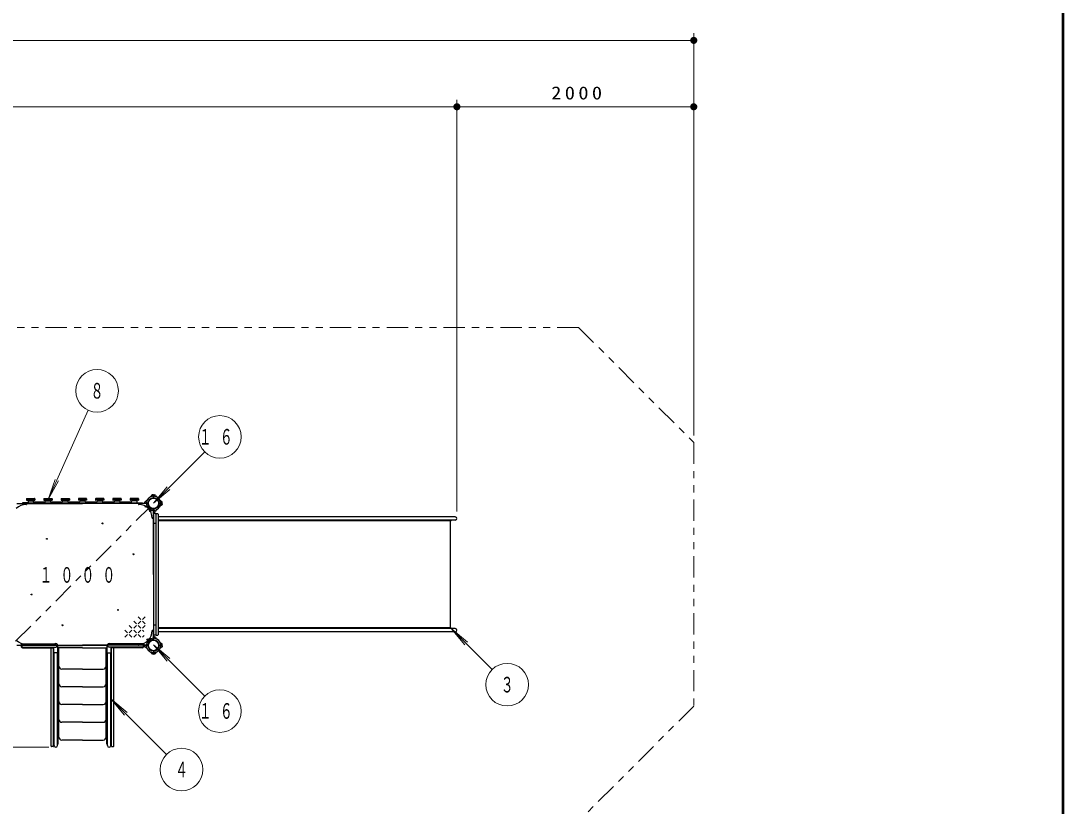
# Model space of a CAD drawing. Units: millimetres on the paper, scale 1:60. Extents: x -385 to 0, y -594 to 267.
# Drawn here: x -146.7 to 0, y 92.2 to 202.7 of the extents above; entities that cross this region are included whole.
import ezdxf
from ezdxf.enums import TextEntityAlignment as Align

# ---------------------------------------------------------------- set-up
doc = ezdxf.new("R2010")
doc.units = ezdxf.units.MM
doc.linetypes.add('USER1', pattern=[4.5, 2.5, -2])
doc.linetypes.add('USER3', pattern=[8, 3, -1, 1, -1, 1, -1])
doc.layers.add('LY_1', color=7, linetype='Continuous', lineweight=25)
doc.styles.add('ＭＳ ゴシック', font='')
doc.styles.get('ＭＳ ゴシック').set_extended_font_data('MS Gothic')

# ---------------------------------------------------------------- blocks, each defined once
blk = doc.blocks.new('filled_dot')
at = {"color": 0, "linetype": 'Continuous', "lineweight": -2, "const_width": 1.25}
blk.add_lwpolyline([(-0.625, 0, 1), (0.625, 0, 1)], format="xyb", close=True, dxfattribs=at)

msp = doc.modelspace()

# ---------------------------------------------------------------- linework, layer by layer
at = {"layer": 'LY_1', "lineweight": 50}
msp.add_line((0, 0), (0, 267), dxfattribs=at)
at = {"layer": 'LY_1', "lineweight": 13}
for p, q in [((-320.041, 199.954), (-51.989, 199.954)), ((-51.989, 176.569), (-51.989, 200.954)), ((-85.322, 133.679), (-85.322, 191.612)), ((-51.989, 144.361), (-51.989, 191.612)), ((-286.708, 190.612), (-85.322, 190.612)), ((-85.322, 190.612), (-51.989, 190.612)), ((-137.199, 147.914), (-142.852, 135.345)), ((-120.797, 142.037), (-128.015, 134.819)), ((-142.852, 135.345), (-141.865, 138.178)), ((-142.852, 135.345), (-141.388, 137.963)), ((-128.015, 134.819), (-126.086, 137.117)), ((-128.015, 134.819), (-125.716, 136.748)), ((-130.183, 118.863), (-129.808, 118.488)), ((-129.183, 118.863), (-129.558, 118.488)), ((-131.433, 117.613), (-131.058, 117.238)), ((-130.808, 118.238), (-130.433, 117.863)), ((-130.433, 117.613), (-130.808, 117.238)), ((-129.808, 118.238), (-130.183, 117.863)), ((-130.183, 117.613), (-129.808, 117.238)), ((-129.558, 118.238), (-129.183, 117.863)), ((-129.183, 117.613), (-129.558, 117.238)), ((-132.058, 116.988), (-131.683, 116.613)), ((-131.683, 116.363), (-132.058, 115.988)), ((-131.058, 116.988), (-131.433, 116.613)), ((-131.433, 116.363), (-131.058, 115.988)), ((-130.808, 116.988), (-130.433, 116.613)), ((-130.433, 116.363), (-130.808, 115.988)), ((-129.808, 116.988), (-130.183, 116.613)), ((-130.183, 116.363), (-129.808, 115.988)), ((-129.558, 116.988), (-129.358, 116.788)), ((-129.335, 116.21), (-129.558, 115.988)), ((-86.132, 117.186), (-84.204, 114.888)), ((-86.132, 117.186), (-83.834, 115.257)), ((-80.366, 111.42), (-86.132, 117.186)), ((-128.015, 114.919), (-126.086, 112.621)), ((-128.015, 114.919), (-125.716, 112.991)), ((-120.797, 107.702), (-128.015, 114.919)), ((-134.038, 107.296), (-132.11, 104.997)), ((-134.038, 107.296), (-131.74, 105.367)), ((-126.206, 99.463), (-134.038, 107.296)), ((-142.765, 100.505), (-331.041, 100.505))]:
    msp.add_line(p, q, dxfattribs=at)
at = {"layer": 'LY_1', "linetype": 'USER3', "lineweight": 13}
for p, q in [((-68.197, 159.569), (-158.444, 159.569)), ((-68.197, 159.569), (-51.989, 143.361)), ((-51.989, 143.361), (-51.989, 106.277)), ((-147.425, 115.408), (-128.604, 134.23)), ((-51.989, 106.277), (-68.197, 90.069))]:
    msp.add_line(p, q, dxfattribs=at)
at = {"layer": 'LY_1'}
for p, q in [((-145.898, 135.461), (-145.898, 135.261)), ((-145.873, 135.486), (-144.756, 135.486)), ((-145.873, 135.236), (-144.756, 135.236)), ((-145.863, 135.451), (-145.863, 135.271)), ((-145.863, 135.451), (-144.766, 135.451)), ((-145.863, 135.271), (-144.766, 135.271)), ((-145.648, 135.236), (-145.648, 134.819)), ((-145.648, 135.182), (-144.981, 135.182)), ((-144.981, 135.236), (-144.981, 135.126)), ((-144.766, 135.451), (-144.766, 135.271)), ((-144.731, 135.461), (-144.731, 135.261)), ((-143.465, 135.461), (-143.465, 135.261)), ((-143.44, 135.486), (-142.323, 135.486)), ((-143.44, 135.236), (-142.323, 135.236)), ((-143.43, 135.451), (-143.43, 135.271)), ((-143.43, 135.451), (-142.333, 135.451)), ((-143.43, 135.271), (-142.333, 135.271)), ((-143.215, 135.236), (-143.215, 135.126)), ((-143.215, 135.182), (-142.548, 135.182)), ((-142.548, 135.236), (-142.548, 135.126)), ((-142.333, 135.451), (-142.333, 135.271)), ((-142.298, 135.461), (-142.298, 135.261)), ((-141.031, 135.461), (-141.031, 135.261)), ((-141.006, 135.486), (-139.89, 135.486)), ((-141.006, 135.236), (-139.89, 135.236)), ((-140.996, 135.451), (-140.996, 135.271)), ((-140.996, 135.451), (-139.9, 135.451)), ((-140.996, 135.271), (-139.9, 135.271)), ((-140.781, 135.236), (-140.781, 135.126)), ((-140.781, 135.182), (-140.115, 135.182)), ((-140.115, 135.236), (-140.115, 135.126)), ((-139.9, 135.451), (-139.9, 135.271)), ((-139.865, 135.461), (-139.865, 135.261)), ((-138.598, 135.461), (-138.598, 135.261)), ((-137.456, 135.486), (-138.573, 135.486)), ((-137.456, 135.236), (-138.573, 135.236)), ((-138.563, 135.451), (-138.563, 135.271)), ((-137.466, 135.451), (-138.563, 135.451)), ((-137.466, 135.271), (-138.563, 135.271)), ((-138.348, 135.236), (-138.348, 135.126)), ((-138.348, 135.182), (-137.681, 135.182)), ((-137.681, 135.236), (-137.681, 135.126)), ((-137.466, 135.451), (-137.466, 135.271)), ((-137.431, 135.461), (-137.431, 135.261)), ((-136.165, 135.461), (-136.165, 135.261)), ((-135.023, 135.486), (-136.14, 135.486)), ((-135.023, 135.236), (-136.14, 135.236)), ((-136.13, 135.451), (-136.13, 135.271)), ((-135.033, 135.451), (-136.13, 135.451)), ((-135.033, 135.271), (-136.13, 135.271)), ((-135.915, 135.236), (-135.915, 135.126)), ((-135.915, 135.182), (-135.248, 135.182)), ((-135.248, 135.236), (-135.248, 135.126)), ((-135.033, 135.451), (-135.033, 135.271)), ((-134.998, 135.461), (-134.998, 135.261)), ((-133.731, 135.461), (-133.731, 135.261)), ((-132.59, 135.486), (-133.706, 135.486)), ((-132.59, 135.236), (-133.706, 135.236)), ((-133.696, 135.451), (-133.696, 135.271)), ((-132.6, 135.451), (-133.696, 135.451)), ((-132.6, 135.271), (-133.696, 135.271)), ((-133.481, 135.236), (-133.481, 135.126)), ((-133.481, 135.182), (-132.815, 135.182)), ((-132.815, 135.236), (-132.815, 135.126)), ((-132.6, 135.451), (-132.6, 135.271)), ((-132.565, 135.461), (-132.565, 135.261)), ((-131.298, 135.461), (-131.298, 135.261)), ((-130.156, 135.486), (-131.273, 135.486)), ((-130.156, 135.236), (-131.273, 135.236)), ((-131.263, 135.451), (-131.263, 135.271)), ((-130.166, 135.451), (-131.263, 135.451)), ((-130.166, 135.271), (-131.263, 135.271)), ((-131.048, 135.236), (-131.048, 135.126)), ((-130.381, 135.182), (-131.048, 135.182)), ((-130.381, 135.236), (-130.381, 134.819)), ((-130.166, 135.451), (-130.166, 135.271)), ((-130.131, 135.461), (-130.131, 135.261)), ((-129.222, 134.879), (-129.217, 135)), ((-128.074, 136.026), (-128.195, 136.022)), ((-128.181, 135.805), (-128.181, 135.808)), ((-128.04, 135.6), (-128.04, 135.993)), ((-127.99, 135.6), (-127.99, 135.993)), ((-127.955, 136.026), (-127.824, 136.022)), ((-127.848, 135.805), (-127.848, 135.808)), ((-127.029, 134.986), (-127.026, 134.986)), ((-126.807, 134.879), (-126.812, 135.01)), ((-147.233, 134.794), (-138.014, 134.794)), ((-146.473, 134.872), (-146.473, 134.819)), ((-145.648, 134.872), (-146.473, 134.872)), ((-129.556, 134.819), (-146.473, 134.819)), ((-145.891, 134.759), (-145.895, 134.672)), ((-128.796, 134.794), (-138.014, 134.794)), ((-130.381, 134.872), (-129.556, 134.872)), ((-130.139, 134.759), (-130.134, 134.672)), ((-129.556, 134.872), (-129.556, 134.819)), ((-128.796, 134.844), (-129.188, 134.844)), ((-128.04, 134.038), (-128.04, 132.728)), ((-128.039, 124.819), (-128.039, 133.909)), ((-127.99, 134.038), (-127.99, 133.645)), ((-127.955, 133.612), (-127.834, 133.616)), ((-127.233, 134.844), (-126.841, 134.844)), ((-127.233, 134.794), (-126.841, 134.794)), ((-127.029, 134.652), (-127.026, 134.652)), ((-126.807, 134.76), (-126.812, 134.638)), ((-128.075, 132.695), (-128.162, 132.7)), ((-128.015, 133.311), (-128.015, 116.327)), ((-127.748, 133.361), (-127.965, 133.361)), ((-127.698, 133.311), (-127.698, 116.327)), ((-127.648, 133.361), (-127.431, 133.361)), ((-127.381, 133.311), (-127.381, 116.327)), ((-85.549, 132.906), (-127.381, 132.906)), ((-85.549, 132.452), (-127.381, 132.452)), ((-86.215, 132.329), (-127.381, 132.329)), ((-86.287, 132.329), (-86.287, 117.309)), ((-86.132, 132.452), (-86.132, 132.412)), ((-127.748, 131.986), (-127.965, 131.986)), ((-128.039, 124.819), (-128.039, 115.729)), ((-127.748, 117.652), (-127.965, 117.652)), ((-128.075, 116.943), (-128.162, 116.939)), ((-128.04, 115.6), (-128.04, 116.91)), ((-127.99, 115.6), (-127.99, 115.993)), ((-127.748, 116.277), (-127.965, 116.277)), ((-127.955, 116.026), (-127.834, 116.022)), ((-127.648, 116.277), (-127.431, 116.277)), ((-86.215, 117.309), (-127.381, 117.309)), ((-85.549, 117.186), (-127.381, 117.186)), ((-85.549, 116.732), (-127.381, 116.732)), ((-86.132, 117.186), (-86.132, 117.226)), ((-147.233, 114.844), (-138.014, 114.844)), ((-146.648, 114.996), (-146.648, 114.642)), ((-146.598, 115.046), (-146.556, 115.046)), ((-146.598, 114.592), (-146.556, 114.592)), ((-146.556, 115.046), (-141.764, 115.046)), ((-146.556, 115.046), (-146.556, 114.586)), ((-146.556, 114.592), (-141.764, 114.592)), ((-146.473, 114.502), (-142.031, 114.502)), ((-145.89, 114.879), (-145.895, 114.967)), ((-142.414, 100.632), (-142.414, 114.502)), ((-142.098, 100.632), (-142.098, 114.502)), ((-142.031, 113.759), (-142.031, 114.592)), ((-141.538, 114.819), (-138.014, 114.819)), ((-141.503, 114.872), (-138.014, 114.872)), ((-141.498, 113.759), (-141.498, 114.819)), ((-138.014, 114.502), (-141.498, 114.502)), ((-141.431, 100.936), (-141.431, 114.502)), ((-141.348, 101.919), (-141.348, 114.502)), ((-134.526, 114.872), (-138.014, 114.872)), ((-128.796, 114.844), (-138.014, 114.844)), ((-134.491, 114.819), (-138.014, 114.819)), ((-138.014, 114.502), (-134.531, 114.502)), ((-134.681, 101.919), (-134.681, 114.502)), ((-134.598, 100.936), (-134.598, 114.502)), ((-134.531, 113.759), (-134.531, 114.819)), ((-129.473, 115.046), (-134.264, 115.046)), ((-129.473, 114.592), (-134.264, 114.592)), ((-133.998, 113.759), (-133.998, 114.592)), ((-129.556, 114.502), (-133.998, 114.502)), ((-133.931, 100.632), (-133.931, 114.502)), ((-133.614, 100.632), (-133.614, 114.502)), ((-130.138, 114.879), (-130.134, 114.967)), ((-129.431, 115.046), (-129.473, 115.046)), ((-129.473, 115.046), (-129.473, 114.586)), ((-129.431, 114.592), (-129.473, 114.592)), ((-129.381, 114.996), (-129.381, 114.642)), ((-129.222, 114.76), (-129.217, 114.638)), ((-128.796, 114.794), (-129.188, 114.794)), ((-127.233, 114.844), (-126.841, 114.844)), ((-127.233, 114.794), (-126.841, 114.794)), ((-127.029, 114.986), (-127.026, 114.986)), ((-127.029, 114.652), (-127.026, 114.652)), ((-126.807, 114.879), (-126.812, 115)), ((-126.807, 114.76), (-126.812, 114.629)), ((-141.498, 113.759), (-142.031, 113.759)), ((-141.991, 100.732), (-141.991, 113.759)), ((-141.538, 100.732), (-141.538, 113.759)), ((-134.531, 113.759), (-133.998, 113.759)), ((-134.491, 100.732), (-134.491, 113.759)), ((-134.038, 100.732), (-134.038, 113.759)), ((-128.074, 113.612), (-128.195, 113.616)), ((-128.181, 113.833), (-128.181, 113.83)), ((-128.04, 114.038), (-128.04, 113.645)), ((-127.99, 114.038), (-127.99, 113.645)), ((-127.955, 113.612), (-127.824, 113.617)), ((-127.848, 113.833), (-127.848, 113.83)), ((-138.014, 111.502), (-140.931, 111.502)), ((-138.014, 111.502), (-135.098, 111.502)), ((-138.014, 109.002), (-140.931, 109.002)), ((-138.014, 109.002), (-135.098, 109.002)), ((-138.014, 106.502), (-140.931, 106.502)), ((-138.014, 106.502), (-135.098, 106.502)), ((-138.014, 104.002), (-140.931, 104.002)), ((-138.014, 104.002), (-135.098, 104.002)), ((-138.014, 101.502), (-140.931, 101.502)), ((-138.014, 101.502), (-135.098, 101.502)), ((-142.148, 100.582), (-142.364, 100.582)), ((-141.991, 100.936), (-142.098, 100.936)), ((-141.431, 100.936), (-141.538, 100.936)), ((-134.598, 100.936), (-134.491, 100.936)), ((-134.038, 100.936), (-133.931, 100.936)), ((-133.881, 100.582), (-133.664, 100.582))]:
    msp.add_line(p, q, dxfattribs=at)
at = {"layer": 'LY_1', "linetype": 'USER1', "lineweight": 13}
msp.add_line((-129.556, 134.794), (-129.556, 134.741), dxfattribs=at)
at = {"layer": 'LY_1', "lineweight": 13}
for centre in [(-135.968, 150.65), (-118.676, 144.158), (-78.245, 109.299), (-118.676, 105.58), (-124.084, 97.342)]:
    msp.add_circle(centre, 3, dxfattribs=at)
at = {"layer": 'LY_1'}
for centre, radius in [((-128.015, 134.819), 0.743), ((-128.014, 134.819), 0.743), ((-129.092, 134.373), 0.108), ((-128.461, 133.741), 0.108), ((-135.181, 131.986), 0.0625), ((-143.014, 129.819), 0.0625), ((-130.848, 127.652), 0.0625), ((-145.181, 121.986), 0.0625), ((-133.014, 119.819), 0.0625), ((-140.848, 117.652), 0.0625), ((-128.839, 115.644), 0.108), ((-128.015, 114.819), 0.743), ((-128.014, 114.819), 0.743)]:
    msp.add_circle(centre, radius, dxfattribs=at)
for centre, radius, start, end in [((-145.873, 135.461), 0.025, 90, 180), ((-145.873, 135.261), 0.025, 180, 270), ((-144.948, 135.126), 0.0333, 180, 258.30512), ((-144.098, 139.233), 4.227, 258.30512, 281.69488), ((-144.756, 135.461), 0.025, 0, 90), ((-144.756, 135.261), 0.025, 270, 0), ((-143.44, 135.461), 0.025, 90, 180), ((-143.44, 135.261), 0.025, 180, 270), ((-143.248, 135.126), 0.0333, 281.69488, 0), ((-142.515, 135.126), 0.0333, 180, 258.30512), ((-141.665, 139.233), 4.227, 258.30512, 281.69488), ((-142.323, 135.461), 0.025, 0, 90), ((-142.323, 135.261), 0.025, 270, 0), ((-141.006, 135.461), 0.025, 90, 180), ((-141.006, 135.261), 0.025, 180, 270), ((-140.815, 135.126), 0.0333, 281.69488, 0), ((-140.081, 135.126), 0.0333, 180, 258.30512), ((-139.231, 139.233), 4.227, 258.30512, 281.69488), ((-139.89, 135.461), 0.025, 0, 90), ((-139.89, 135.261), 0.025, 270, 0), ((-138.573, 135.461), 0.025, 90, 180), ((-138.573, 135.261), 0.025, 180, 270), ((-138.381, 135.126), 0.0333, 281.69488, 0), ((-137.648, 135.126), 0.0333, 180, 258.30512), ((-136.798, 139.233), 4.227, 258.30512, 281.69488), ((-137.456, 135.461), 0.025, 0, 90), ((-137.456, 135.261), 0.025, 270, 0), ((-136.14, 135.461), 0.025, 90, 180), ((-136.14, 135.261), 0.025, 180, 270), ((-135.948, 135.126), 0.0333, 281.69488, 0), ((-135.215, 135.126), 0.0333, 180, 258.30512), ((-134.365, 139.233), 4.227, 258.30512, 281.69488), ((-135.023, 135.461), 0.025, 0, 90), ((-135.023, 135.261), 0.025, 270, 0), ((-133.706, 135.461), 0.025, 90, 180), ((-133.706, 135.261), 0.025, 180, 270), ((-133.515, 135.126), 0.0333, 281.69488, 0), ((-132.781, 135.126), 0.0333, 180, 258.30512), ((-131.931, 139.233), 4.227, 258.30512, 281.69488), ((-132.59, 135.461), 0.025, 0, 90), ((-132.59, 135.261), 0.025, 270, 0), ((-131.273, 135.461), 0.025, 90, 180), ((-131.273, 135.261), 0.025, 180, 270), ((-131.081, 135.126), 0.0333, 281.69488, 0), ((-130.156, 135.461), 0.025, 0, 90), ((-130.156, 135.261), 0.025, 270, 0), ((-129.134, 134.997), 0.0833, 117.45884, 178), ((-129.557, 135.81), 0.833, 297.45884, 327.27281), ((-128.015, 134.819), 1, 90, 180), ((-128.015, 134.819), 0.75, 90, 180), ((-129.006, 136.361), 0.833, 302.72719, 332.54116), ((-128.192, 135.939), 0.0833, 92, 152.54116), ((-128.165, 135.808), 0.0167, 98.62693, 180), ((-128.015, 134.819), 1.017, 90, 98.62693), ((-128.073, 135.993), 0.0333, 0, 92), ((-128.073, 135.6), 0.0333, 274.27066, 0), ((-128.015, 134.819), 1.017, 81.37307, 90), ((-128.015, 134.819), 1, 0, 90), ((-128.015, 134.819), 0.75, 0, 90), ((-127.956, 135.993), 0.0333, 88, 180), ((-127.956, 135.6), 0.0333, 180, 265.72934), ((-127.865, 135.808), 0.0167, 0, 81.37307), ((-127.837, 135.939), 0.0833, 27.45884, 88), ((-127.023, 136.361), 0.833, 207.45884, 237.27281), ((-126.472, 135.81), 0.833, 212.72719, 242.54116), ((-127.026, 134.969), 0.0167, 8.62693, 90), ((-128.015, 134.819), 1.017, 0, 8.62693), ((-126.895, 134.997), 0.0833, 2, 62.54116), ((-145.887, 132.474), 2.167, 91.08415, 132.21724), ((-145.928, 134.674), 0.0333, 271.08415, 357), ((-145.924, 134.761), 0.0333, 357, 90), ((-130.105, 134.761), 0.0333, 90, 183), ((-130.101, 134.674), 0.0333, 183, 268.91585), ((-130.142, 132.474), 2.167, 47.78276, 88.91585), ((-129.188, 134.877), 0.0333, 178, 270), ((-128.015, 134.819), 1, 180, 222.21724), ((-128.925, 134.711), 0.0833, 6.78718, 90), ((-128.014, 134.819), 0.833, 186.78718, 263.21282), ((-128.796, 134.877), 0.0333, 270, 355.72934), ((-128.796, 134.761), 0.0333, 4.27066, 90), ((-128.015, 134.819), 0.75, 180, 270), ((-130.36, 132.691), 2.167, 1.08415, 42.21724), ((-128.015, 134.819), 1, 227.78276, 270), ((-128.123, 133.909), 0.0833, 0, 83.21282), ((-128.073, 134.038), 0.0333, 0, 85.72934), ((-128.015, 134.819), 1, 270, 0), ((-128.015, 134.819), 0.75, 270, 0), ((-127.956, 134.038), 0.0333, 94.27066, 180), ((-127.956, 133.645), 0.0333, 180, 272), ((-127.837, 133.7), 0.0833, 272, 332.54116), ((-127.023, 133.277), 0.833, 122.72719, 152.54116), ((-127.233, 134.877), 0.0333, 184.27066, 270), ((-127.233, 134.761), 0.0333, 90, 175.72934), ((-126.472, 133.828), 0.833, 117.45884, 147.27281), ((-127.026, 134.669), 0.0167, 270, 351.37307), ((-128.015, 134.819), 1.017, 351.37307, 0), ((-126.895, 134.641), 0.0833, 297.45884, 358), ((-126.841, 134.877), 0.0333, 270, 2), ((-126.841, 134.761), 0.0333, 358, 90), ((-128.16, 132.733), 0.0333, 181.08415, 267), ((-128.073, 132.728), 0.0333, 267, 0), ((-127.965, 133.311), 0.05, 90, 180), ((-127.965, 132.036), 0.05, 180, 270), ((-127.748, 133.311), 0.05, 0, 90), ((-127.748, 132.036), 0.05, 270, 0), ((-127.648, 133.311), 0.05, 90, 180), ((-127.431, 133.311), 0.05, 0, 90), ((-86.215, 132.412), 0.0833, 270, 0), ((-85.549, 132.679), 0.227, 270, 90), ((-127.965, 117.602), 0.05, 90, 180), ((-127.748, 117.602), 0.05, 0, 90), ((-130.36, 116.947), 2.167, 317.78276, 358.91585), ((-128.16, 116.905), 0.0333, 93, 178.91585), ((-128.073, 116.91), 0.0333, 0, 93), ((-127.965, 116.327), 0.05, 180, 270), ((-127.956, 115.993), 0.0333, 88, 180), ((-127.837, 115.939), 0.0833, 27.45884, 88), ((-127.023, 116.361), 0.833, 207.45884, 237.27281), ((-127.748, 116.327), 0.05, 270, 0), ((-127.648, 116.327), 0.05, 180, 270), ((-127.431, 116.327), 0.05, 270, 0), ((-86.215, 117.226), 0.0833, 0, 90), ((-85.549, 116.959), 0.227, 270, 90), ((-145.887, 117.164), 2.167, 227.78276, 268.91585), ((-146.598, 114.996), 0.05, 90, 180), ((-146.598, 114.642), 0.05, 180, 270), ((-146.473, 114.586), 0.0833, 180, 270), ((-145.928, 114.965), 0.0333, 3, 88.91585), ((-145.924, 114.877), 0.0333, 270, 3), ((-141.764, 114.819), 0.267, 0, 121.78833), ((-141.764, 114.819), 0.227, 270, 90), ((-134.264, 114.819), 0.267, 58.21167, 180), ((-134.264, 114.819), 0.227, 90, 270), ((-130.105, 114.877), 0.0333, 177, 270), ((-130.101, 114.965), 0.0333, 91.08415, 177), ((-130.142, 117.164), 2.167, 271.08415, 312.21724), ((-129.556, 114.586), 0.0833, 270, 0), ((-129.431, 114.996), 0.05, 0, 90), ((-129.431, 114.642), 0.05, 270, 0), ((-129.188, 114.761), 0.0333, 90, 182), ((-129.134, 114.641), 0.0833, 182, 242.54116), ((-129.557, 113.828), 0.833, 32.7272, 62.54116), ((-128.015, 114.819), 1, 137.78276, 180), ((-128.015, 114.819), 1, 180, 237.27281), ((-128.925, 114.927), 0.0833, 270, 353.21282), ((-128.014, 114.819), 0.833, 96.78718, 173.21282), ((-128.796, 114.877), 0.0333, 270, 355.72934), ((-128.796, 114.761), 0.0333, 4.27066, 90), ((-128.015, 114.819), 0.75, 94.27066, 180), ((-128.015, 114.819), 0.75, 180, 265.72934), ((-128.014, 114.819), 0.75, 90, 175.72934), ((-128.014, 114.819), 0.75, 184.27066, 270), ((-128.014, 114.819), 1, 90, 132.21724), ((-128.123, 115.729), 0.0833, 276.78718, 0), ((-128.073, 115.6), 0.0333, 274.27066, 0), ((-128.014, 114.819), 1, 32.7272, 90), ((-128.014, 114.819), 0.75, 4.27066, 90), ((-128.014, 114.819), 0.75, 270, 355.72934), ((-127.956, 115.6), 0.0333, 180, 265.72934), ((-128.015, 114.819), 0.75, 0, 85.72934), ((-128.015, 114.819), 0.75, 274.27066, 0), ((-128.015, 114.819), 1, 0, 57.2728), ((-128.015, 114.819), 1, 302.72719, 0), ((-127.233, 114.877), 0.0333, 184.27066, 270), ((-127.233, 114.761), 0.0333, 90, 175.72934), ((-126.472, 115.81), 0.833, 212.72719, 242.54116), ((-126.472, 113.828), 0.833, 117.45884, 147.27281), ((-127.026, 114.969), 0.0167, 8.62693, 90), ((-127.026, 114.669), 0.0167, 270, 351.37307), ((-128.015, 114.819), 1.017, 0, 8.62693), ((-128.015, 114.819), 1.017, 351.37307, 0), ((-126.895, 114.997), 0.0833, 2, 62.54116), ((-126.895, 114.641), 0.0833, 297.45884, 358), ((-126.841, 114.877), 0.0333, 270, 2), ((-126.841, 114.761), 0.0333, 358, 90), ((-128.014, 114.819), 1, 212.72719, 270), ((-129.006, 113.277), 0.833, 27.45884, 57.2728), ((-128.192, 113.7), 0.0833, 207.45884, 268), ((-128.164, 113.83), 0.0167, 180, 261.37307), ((-128.014, 114.819), 1.017, 261.37307, 270), ((-128.073, 113.645), 0.0333, 268, 0), ((-128.073, 114.038), 0.0333, 0, 85.72934), ((-128.014, 114.819), 1, 270, 327.27281), ((-128.014, 114.819), 1.017, 270, 278.62693), ((-127.956, 114.038), 0.0333, 94.27066, 180), ((-127.956, 113.645), 0.0333, 180, 272), ((-127.864, 113.83), 0.0167, 278.62693, 0), ((-127.837, 113.7), 0.0833, 272, 332.54116), ((-127.023, 113.277), 0.833, 122.72719, 152.54116), ((-140.931, 111.919), 0.417, 180, 270), ((-135.098, 111.919), 0.417, 270, 0), ((-140.931, 109.419), 0.417, 180, 270), ((-135.098, 109.419), 0.417, 270, 0), ((-140.931, 106.919), 0.417, 180, 270), ((-135.098, 106.919), 0.417, 270, 0), ((-140.931, 104.419), 0.417, 180, 270), ((-135.098, 104.419), 0.417, 270, 0), ((-140.931, 101.919), 0.417, 180, 270), ((-135.098, 101.919), 0.417, 270, 0), ((-142.364, 100.632), 0.05, 180, 270), ((-142.148, 100.632), 0.05, 270, 0), ((-141.764, 100.732), 0.227, 180, 0), ((-134.264, 100.732), 0.227, 180, 0), ((-133.881, 100.632), 0.05, 180, 270), ((-133.664, 100.632), 0.05, 270, 0)]:
    msp.add_arc(centre, radius, start, end, dxfattribs=at)

# ---------------------------------------------------------------- block references
at = {"layer": 'LY_1', "lineweight": 13, "xscale": 0.4, "yscale": 0.4, "rotation": 180}
for p in [(-51.989, 199.954), (-85.322, 190.612), (-51.989, 190.612)]:
    msp.add_blockref('filled_dot', p, dxfattribs=at)
at = {"layer": 'LY_1', "lineweight": 13, "xscale": 0.4, "yscale": 0.4}
msp.add_blockref('filled_dot', (-85.322, 190.612), dxfattribs=at)

# ---------------------------------------------------------------- texts
at = {"layer": 'LY_1', "style": 'ＭＳ ゴシック', "width": 0.6}
for s, p in [('８', (-135.968, 150.65)), ('３', (-78.245, 109.299)), ('４', (-124.084, 97.342))]:
    msp.add_text(s, height=2.199, dxfattribs=at).set_placement(p, align=Align.MIDDLE_CENTER)
at = {"layer": 'LY_1', "style": 'ＭＳ ゴシック'}
for s, insert, char_height, attachment_point in [('\\T1.33;\\W1.15;2000', (-68.232, 191.612), 1.833, 8), ('\\T1.64;\\W0.6;１６', (-118.676, 144.158), 2.199, 5), ('\\T1.64;\\W0.6;１０００', (-144.064, 124.724), 2.199, 4), ('\\T1.64;\\W0.6;１６', (-118.676, 105.58), 2.199, 5)]:
    msp.add_mtext(s, dxfattribs=dict(at, insert=insert, char_height=char_height, attachment_point=attachment_point))

doc.saveas('drawing.dxf')
